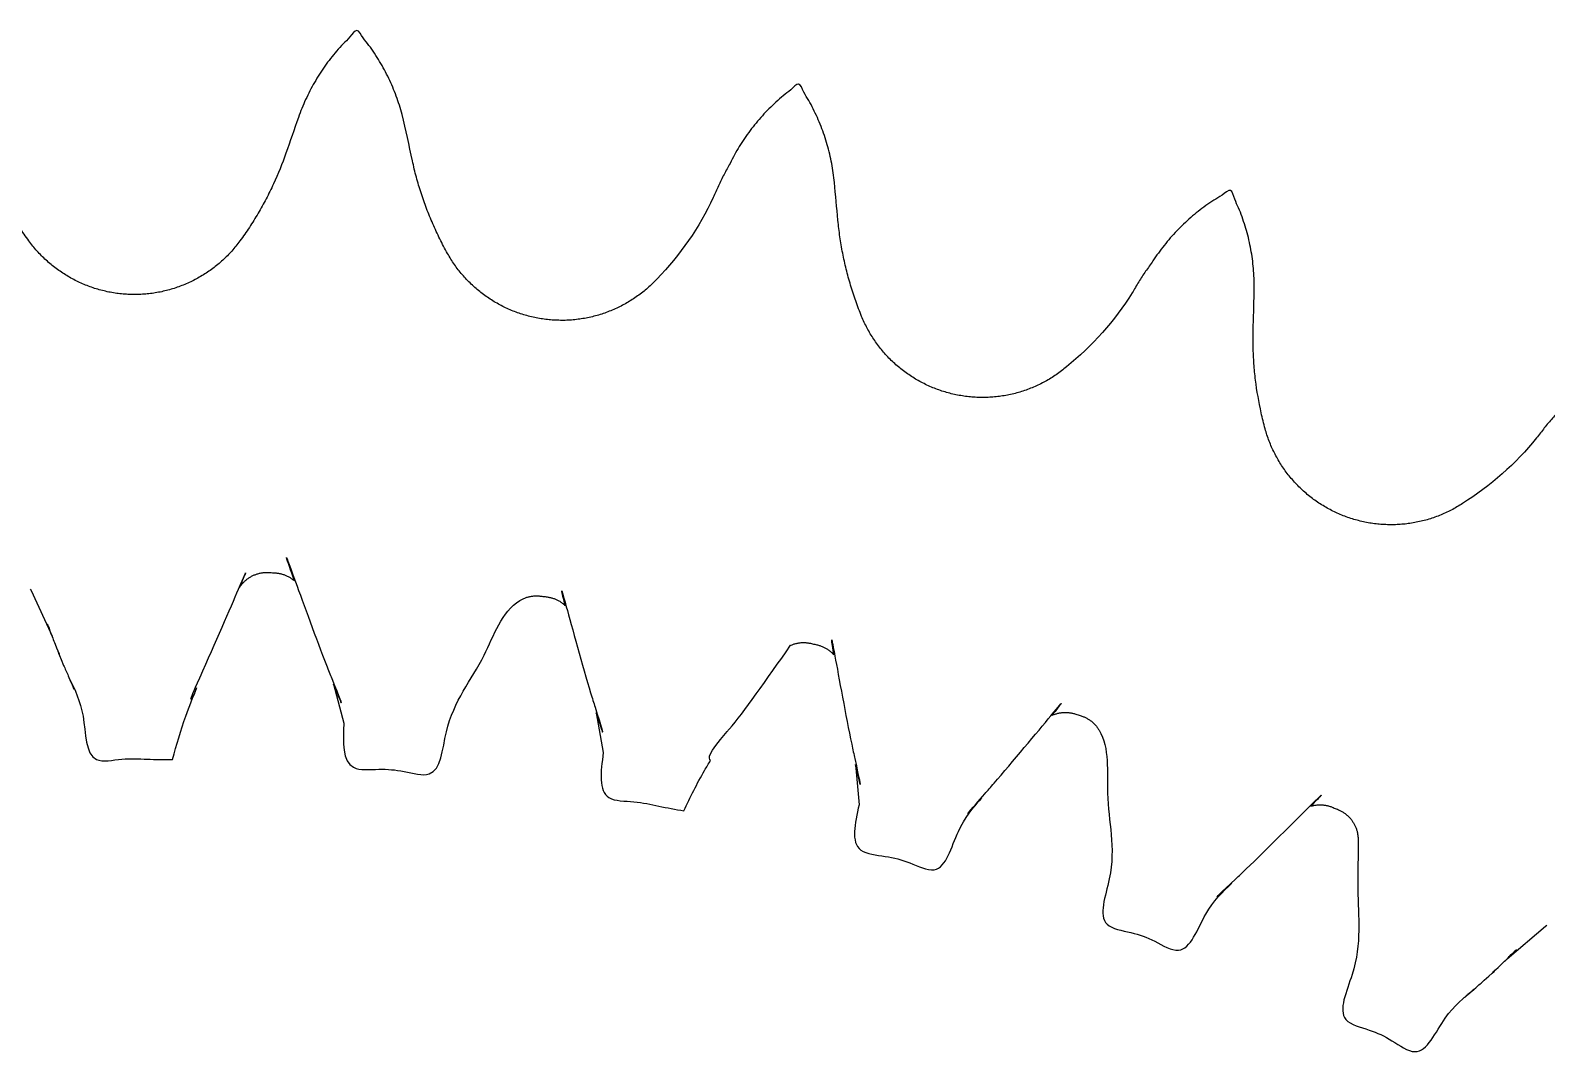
# Model space of a CAD drawing. Header units: millimetres. Extents: x -109 to 109, y -124 to 109.
# Drawn here: x -3.09 to 41.91, y 78.82 to 109.14 of the extents above; entities that cross this region are included whole.
import ezdxf

# ---------------------------------------------------------------- set-up
doc = ezdxf.new("R2010")
doc.units = ezdxf.units.MM

msp = doc.modelspace()

# ---------------------------------------------------------------- linework, layer by layer
at = {"color": 7, "linetype": 'Continuous', "lineweight": 25}
for p, q in [((-3.089, 92.544), (-3.068, 92.503)), ((-3.068, 92.503), (-2.445, 91.148)), ((5.909, 89.73), (6.217, 88.573)), ((13.707, 88.874), (13.913, 87.694)), ((21.4, 87.341), (21.503, 86.147)), ((40.736, 81.575), (41.874, 82.54)), ((41.874, 82.54), (41.911, 82.568))]:
    msp.add_line(p, q, dxfattribs=at)
for points, knots in [([(33.223, 99.242), (33.214, 99.406), (33.194, 99.733), (33.202, 100.437), (33.229, 101.071), (33.235, 101.638), (33.222, 101.924), (33.197, 102.209), (33.158, 102.492), (33.107, 102.773), (33.042, 103.051), (32.964, 103.327), (32.873, 103.596), (32.773, 103.873), (32.647, 104.096), (32.562, 104.494), (32.266, 104.215), (32.035, 104.103), (31.795, 103.932), (31.568, 103.762), (31.347, 103.58), (31.136, 103.388), (30.933, 103.186), (30.74, 102.974), (30.558, 102.754), (30.384, 102.527), (30.211, 102.263), (30.006, 101.984), (29.801, 101.669), (29.188, 100.602), (28.373, 99.719), (27.512, 99.023), (27.356, 98.911), (27.195, 98.807), (27.029, 98.71), (26.859, 98.623), (26.684, 98.543), (26.506, 98.473), (26.324, 98.411), (26.14, 98.358), (25.953, 98.315), (25.764, 98.281), (25.574, 98.256), (25.382, 98.241), (25.191, 98.235), (24.999, 98.239), (24.808, 98.252), (24.617, 98.275), (24.428, 98.306), (24.241, 98.348), (24.055, 98.398), (23.873, 98.458), (23.694, 98.526), (23.518, 98.604), (23.347, 98.69), (23.18, 98.784), (23.018, 98.886), (22.861, 98.997), (22.709, 99.115), (22.564, 99.24), (22.425, 99.372), (22.293, 99.511), (22.168, 99.657), (22.05, 99.808), (21.94, 99.965), (21.837, 100.127), (21.743, 100.294), (21.658, 100.466), (21.541, 100.733), (21.403, 101.1), (21.25, 101.568), (21.12, 102.042), (21.015, 102.522), (20.932, 103.007), (20.853, 103.707), (20.804, 104.34), (20.742, 104.903), (20.695, 105.185), (20.635, 105.465), (20.562, 105.742), (20.477, 106.015), (20.379, 106.283), (20.269, 106.547), (20.146, 106.803), (20.014, 107.065), (19.861, 107.272), (19.729, 107.657), (19.469, 107.344), (19.253, 107.205), (19.036, 107.006), (18.83, 106.811), (18.634, 106.602), (18.446, 106.386), (18.27, 106.161), (18.104, 105.928), (17.95, 105.688), (17.805, 105.442), (17.664, 105.159), (17.494, 104.858), (17.329, 104.519), (16.848, 103.386), (16.146, 102.413), (15.376, 101.617), (15.234, 101.487), (15.088, 101.364), (14.934, 101.249), (14.776, 101.14), (14.611, 101.042), (14.443, 100.949), (14.27, 100.867), (14.093, 100.793), (13.913, 100.727), (13.73, 100.669), (13.544, 100.623), (13.356, 100.584), (13.166, 100.556), (12.975, 100.535), (12.784, 100.525), (12.592, 100.526), (12.4, 100.535), (12.209, 100.552), (12.02, 100.581), (11.831, 100.617), (11.645, 100.665), (11.461, 100.719), (11.281, 100.785), (11.104, 100.857), (10.93, 100.94), (10.761, 101.031), (10.597, 101.13), (10.437, 101.236), (10.284, 101.351), (10.136, 101.473), (9.994, 101.602), (9.858, 101.738), (9.731, 101.881), (9.609, 102.029), (9.496, 102.184), (9.39, 102.344), (9.242, 102.596), (9.061, 102.943), (8.852, 103.389), (8.667, 103.844), (8.503, 104.308), (8.363, 104.78), (8.176, 105.556), (8.05, 106.277), (7.865, 106.913), (7.772, 107.183), (7.667, 107.449), (7.55, 107.71), (7.419, 107.964), (7.279, 108.214), (7.125, 108.452), (6.963, 108.698), (6.786, 108.884), (6.608, 109.25), (6.388, 108.908), (6.19, 108.744), (5.999, 108.52), (5.818, 108.302), (5.648, 108.071), (5.489, 107.834), (5.341, 107.59), (5.204, 107.339), (5.08, 107.081), (4.966, 106.819), (4.772, 106.287), (4.619, 105.841), (4.497, 105.486)], [0, 0, 0, 0, 0.009284, 0.018563, 0.039849, 0.045249, 0.050654, 0.056037, 0.061449, 0.066844, 0.072233, 0.077628, 0.083022, 0.088424, 0.09381, 0.099206, 0.104598, 0.109994, 0.11539, 0.120787, 0.126181, 0.131572, 0.13697, 0.142364, 0.147763, 0.153159, 0.158557, 0.165656, 0.172754, 0.179861, 0.235363, 0.238984, 0.242604, 0.246225, 0.249845, 0.253466, 0.257086, 0.260706, 0.264327, 0.267947, 0.271568, 0.275188, 0.27881, 0.28243, 0.286051, 0.289671, 0.293291, 0.296911, 0.300532, 0.304153, 0.307774, 0.311394, 0.315014, 0.318634, 0.322255, 0.325876, 0.329497, 0.333117, 0.336738, 0.340358, 0.343979, 0.347599, 0.351219, 0.35484, 0.358461, 0.362081, 0.3657, 0.369329, 0.37294, 0.382218, 0.391512, 0.400789, 0.410069, 0.419357, 0.428636, 0.449933, 0.455332, 0.460728, 0.466115, 0.471521, 0.476921, 0.482308, 0.487709, 0.493101, 0.498491, 0.50389, 0.50929, 0.51469, 0.520085, 0.525476, 0.53087, 0.536274, 0.541665, 0.547063, 0.552463, 0.557856, 0.563249, 0.568636, 0.575736, 0.582843, 0.589951, 0.64545, 0.649073, 0.652694, 0.656316, 0.659933, 0.663556, 0.667169, 0.670794, 0.674415, 0.678032, 0.681655, 0.685278, 0.688896, 0.692516, 0.696137, 0.699758, 0.703378, 0.707, 0.710619, 0.71424, 0.71786, 0.721481, 0.725104, 0.728722, 0.732345, 0.735963, 0.739583, 0.743207, 0.746829, 0.750441, 0.754067, 0.757687, 0.761306, 0.764926, 0.768553, 0.772163, 0.775791, 0.779413, 0.783034, 0.792319, 0.801592, 0.810888, 0.820156, 0.829451, 0.838722, 0.865418, 0.870808, 0.876199, 0.8816, 0.887005, 0.892388, 0.897793, 0.903178, 0.908585, 0.913974, 0.919369, 0.924761, 0.93016, 0.935558, 0.940946, 0.946348, 0.951739, 0.957128, 0.962523, 0.967934, 0.973319, 0.978722, 1, 1, 1, 1]), ([(4.497, 105.486), (4.381, 105.179), (4.208, 104.718), (3.984, 104.279), (3.91, 104.133)], [0, 0, 0, 0, 0.666716, 1, 1, 1, 1]), ([(3.91, 104.133), (3.832, 103.989), (3.675, 103.701), (3.413, 103.285), (3.192, 102.962), (3.015, 102.73), (2.89, 102.584), (2.759, 102.444), (2.621, 102.311), (2.476, 102.185), (2.326, 102.066), (2.17, 101.955), (2.007, 101.852), (1.842, 101.755), (1.67, 101.67), (1.495, 101.59), (1.316, 101.522), (1.135, 101.46), (0.949, 101.41), (0.763, 101.366), (0.573, 101.333), (0.383, 101.311), (0.192, 101.295), (0, 101.292), (-0.192, 101.295), (-0.383, 101.311), (-0.573, 101.333), (-0.763, 101.366), (-0.949, 101.41), (-1.135, 101.46), (-1.316, 101.522), (-1.495, 101.59), (-1.67, 101.67), (-1.842, 101.755), (-2.007, 101.852), (-2.17, 101.955), (-2.326, 102.066), (-2.476, 102.185), (-2.621, 102.311), (-2.759, 102.444), (-2.89, 102.584), (-3.015, 102.73), (-3.192, 102.962), (-3.319, 103.151), (-3.411, 103.287)], [0, 0, 0, 0, 0.053079, 0.106185, 0.159319, 0.180043, 0.200765, 0.221511, 0.242232, 0.262952, 0.283692, 0.304406, 0.325113, 0.34588, 0.366563, 0.387318, 0.408021, 0.428757, 0.449466, 0.470205, 0.490927, 0.511642, 0.532371, 0.553092, 0.573814, 0.594543, 0.615257, 0.63598, 0.656719, 0.677427, 0.698164, 0.718866, 0.739622, 0.760304, 0.781072, 0.801779, 0.822492, 0.843233, 0.863952, 0.884673, 0.90542, 0.926142, 0.946866, 1, 1, 1, 1]), ([(45.04, 92.553), (45.018, 92.715), (44.953, 93.203), (44.923, 93.859), (44.939, 94.514), (44.975, 95.005), (45.065, 95.703), (45.17, 96.33), (45.244, 96.891), (45.266, 97.176), (45.275, 97.462), (45.27, 97.748), (45.253, 98.033), (45.222, 98.317), (45.179, 98.6), (45.12, 98.878), (45.055, 99.165), (44.956, 99.402), (44.92, 99.807), (44.592, 99.566), (44.349, 99.482), (44.091, 99.341), (43.845, 99.201), (43.604, 99.046), (43.371, 98.88), (43.145, 98.704), (42.929, 98.518), (42.721, 98.321), (42.521, 98.117), (42.317, 97.875), (42.08, 97.624), (41.838, 97.335), (41.101, 96.35), (40.187, 95.572), (39.248, 94.985), (39.079, 94.892), (38.907, 94.808), (38.731, 94.733), (38.551, 94.666), (38.368, 94.608), (38.182, 94.56), (37.994, 94.521), (37.805, 94.491), (37.614, 94.47), (37.423, 94.459), (37.231, 94.457), (37.039, 94.465), (36.848, 94.482), (36.658, 94.509), (36.47, 94.545), (36.283, 94.591), (36.099, 94.645), (35.918, 94.709), (35.741, 94.781), (35.567, 94.862), (35.397, 94.952), (35.232, 95.05), (35.072, 95.156), (34.918, 95.27), (34.769, 95.391), (34.627, 95.519), (34.491, 95.655), (34.362, 95.797), (34.24, 95.944), (34.125, 96.099), (34.018, 96.258), (33.92, 96.422), (33.829, 96.592), (33.747, 96.765), (33.674, 96.942), (33.609, 97.123), (33.526, 97.403), (33.474, 97.624), (33.437, 97.784)], [0, 0, 0, 0, 0.022139, 0.0664, 0.088536, 0.110675, 0.13281, 0.183581, 0.196449, 0.209315, 0.22218, 0.235045, 0.247914, 0.26078, 0.273647, 0.286512, 0.299379, 0.312245, 0.32511, 0.337978, 0.350843, 0.363707, 0.376575, 0.38944, 0.402308, 0.415173, 0.428039, 0.440906, 0.453773, 0.466639, 0.483568, 0.500502, 0.517434, 0.649789, 0.658421, 0.667055, 0.67569, 0.684324, 0.692957, 0.70159, 0.710223, 0.718857, 0.72749, 0.736126, 0.744758, 0.753393, 0.762022, 0.770657, 0.779292, 0.787924, 0.79656, 0.805193, 0.813825, 0.82246, 0.831091, 0.839727, 0.848361, 0.856992, 0.865629, 0.87426, 0.882892, 0.891529, 0.90016, 0.908796, 0.917429, 0.926062, 0.934695, 0.943328, 0.951964, 0.960596, 0.96923, 0.97786, 1, 1, 1, 1]), ([(33.437, 97.784), (33.373, 98.106), (33.278, 98.589), (33.237, 99.079), (33.223, 99.242)], [0, 0, 0, 0, 0.666604, 1, 1, 1, 1]), ([(4.747, 92.794), (4.536, 93.403), (4.219, 94.317), (5.481, 90.835), (6.354, 88.654), (6.121, 89.217), (5.909, 89.73)], [0, 0, 0, 0, 0.386923, 0.580451, 0.618092, 1, 1, 1, 1]), ([(1.787, 89.452), (1.671, 89.256), (1.554, 89.057), (2.398, 90.938), (3.553, 93.623), (3.278, 92.976), (3.112, 92.584)], [0, 0, 0, 0, 0.252546, 0.254882, 0.549651, 1, 1, 1, 1]), ([(3.112, 92.584), (3.12, 92.597), (3.136, 92.623), (3.163, 92.661), (3.192, 92.697), (3.222, 92.732), (3.254, 92.765), (3.287, 92.797), (3.322, 92.827), (3.358, 92.855), (3.396, 92.881), (3.435, 92.906), (3.475, 92.929), (3.516, 92.95), (3.558, 92.968), (3.601, 92.985), (3.645, 93), (3.689, 93.012), (3.734, 93.023), (3.779, 93.031), (3.825, 93.037), (3.871, 93.04), (3.917, 93.042), (3.97, 93.041), (4.029, 93.038), (4.095, 93.035), (4.154, 93.033), (4.207, 93.029), (4.253, 93.024), (4.298, 93.016), (4.343, 93.006), (4.388, 92.994), (4.432, 92.98), (4.475, 92.964), (4.517, 92.945), (4.558, 92.925), (4.598, 92.902), (4.637, 92.878), (4.675, 92.852), (4.712, 92.824), (4.735, 92.804), (4.747, 92.794)], [0, 0, 0, 0, 0.02482, 0.049617, 0.074431, 0.099213, 0.124036, 0.14885, 0.173646, 0.198453, 0.223259, 0.248081, 0.272879, 0.297691, 0.322512, 0.34732, 0.372127, 0.396937, 0.421745, 0.446553, 0.471357, 0.496166, 0.520978, 0.545786, 0.581416, 0.617043, 0.652675, 0.677484, 0.702293, 0.727093, 0.751906, 0.776725, 0.801516, 0.826326, 0.851144, 0.875961, 0.900753, 0.925569, 0.950362, 0.975186, 1, 1, 1, 1]), ([(12.784, 92.06), (12.689, 92.445), (12.526, 93.108), (13.364, 90.024), (14.068, 87.768), (13.879, 88.347), (13.707, 88.874)], [0, 0, 0, 0, 0.306031, 0.525743, 0.569198, 1, 1, 1, 1]), ([(6.217, 88.573), (6.192, 88), (6.153, 87.109), (7.288, 87.223), (7.967, 87.168), (9.078, 86.838), (9.212, 88.968), (10.387, 90.248), (10.893, 91.891), (11.478, 92.232), (11.519, 92.253), (11.561, 92.272), (11.604, 92.29), (11.647, 92.305), (11.692, 92.317), (11.736, 92.328), (11.782, 92.337), (11.827, 92.343), (11.873, 92.347), (11.919, 92.349), (11.965, 92.349), (12.011, 92.346), (12.064, 92.341), (12.122, 92.333), (12.188, 92.324), (12.247, 92.316), (12.299, 92.309), (12.344, 92.299), (12.389, 92.287), (12.433, 92.274), (12.476, 92.258), (12.518, 92.24), (12.56, 92.22), (12.6, 92.198), (12.64, 92.174), (12.678, 92.148), (12.715, 92.121), (12.75, 92.091), (12.773, 92.07), (12.784, 92.06)], [0, 0, 0, 0, 0.123767, 0.192982, 0.262195, 0.331409, 0.455171, 0.689151, 0.867342, 0.871577, 0.875817, 0.880047, 0.884292, 0.888527, 0.892764, 0.896994, 0.901238, 0.905476, 0.909708, 0.913945, 0.918188, 0.922418, 0.926657, 0.932746, 0.938826, 0.944916, 0.949146, 0.953388, 0.957621, 0.961865, 0.966098, 0.970337, 0.974577, 0.978806, 0.983048, 0.987282, 0.991523, 0.995752, 1, 1, 1, 1]), ([(-2.445, 91.148), (-2.566, 91.469), (-2.698, 91.817), (-2.218, 90.555), (-2.214, 90.631), (-2.345, 90.833), (-1.645, 89.257), (-1.799, 89.602), (-1.934, 89.904)], [0, 0, 0, 0, 0.283997, 0.307786, 0.460498, 0.680885, 0.720905, 1, 1, 1, 1]), ([(20.759, 90.595), (20.698, 90.988), (20.593, 91.662), (21.159, 88.517), (21.664, 86.208), (21.526, 86.802), (21.4, 87.341)], [0, 0, 0, 0, 0.306031, 0.525753, 0.569197, 1, 1, 1, 1]), ([(19.473, 90.88), (19.487, 90.886), (19.516, 90.898), (19.559, 90.914), (19.603, 90.927), (19.648, 90.938), (19.693, 90.947), (19.739, 90.954), (19.784, 90.959), (19.83, 90.961), (19.877, 90.961), (19.923, 90.959), (19.968, 90.955), (20.014, 90.948), (20.066, 90.938), (20.124, 90.925), (20.188, 90.91), (20.246, 90.898), (20.298, 90.885), (20.342, 90.872), (20.385, 90.856), (20.428, 90.839), (20.469, 90.819), (20.51, 90.798), (20.55, 90.774), (20.588, 90.749), (20.625, 90.721), (20.661, 90.693), (20.695, 90.662), (20.728, 90.63), (20.749, 90.607), (20.759, 90.595)], [0, 0, 0, 0, 0.033005, 0.066033, 0.098975, 0.132, 0.164959, 0.198, 0.230988, 0.263996, 0.296963, 0.329963, 0.362931, 0.395951, 0.428939, 0.476356, 0.523703, 0.571136, 0.604074, 0.637106, 0.670041, 0.703074, 0.736065, 0.769086, 0.802025, 0.835021, 0.868032, 0.90105, 0.934039, 0.96703, 1, 1, 1, 1]), ([(17.099, 87.461), (17.042, 87.545), (16.983, 87.632), (18.019, 88.803), (18.767, 89.872), (19.473, 90.88)], [0, 0, 0, 0, 0.607617, 0.629897, 1, 1, 1, 1]), ([(-1.934, 89.904), (-1.769, 89.564), (-1.418, 88.841), (-1.474, 87.29), (-0.346, 87.541), (0.369, 87.49), (0.875, 87.492), (1.128, 87.493)], [0, 0, 0, 0, 0.249699, 0.529903, 0.686602, 0.8433, 1, 1, 1, 1]), ([(1.128, 87.493), (1.252, 87.924), (1.46, 88.647), (1.741, 89.345), (1.855, 89.627)], [0, 0, 0, 0, 0.596078, 1, 1, 1, 1]), ([(25.137, 86.34), (24.769, 85.931), (24.366, 85.482), (25.894, 87.218), (27.896, 89.637), (27.478, 89.111), (27.234, 88.804)], [0, 0, 0, 0, 0.433925, 0.475649, 0.694166, 1, 1, 1, 1]), ([(27.234, 88.804), (27.248, 88.81), (27.277, 88.822), (27.32, 88.838), (27.364, 88.851), (27.408, 88.863), (27.453, 88.873), (27.499, 88.88), (27.545, 88.885), (27.591, 88.887), (27.637, 88.888), (27.683, 88.886), (27.729, 88.883), (27.774, 88.876), (27.82, 88.868), (27.864, 88.858), (27.915, 88.843), (27.972, 88.825), (28.035, 88.805), (28.092, 88.787), (28.141, 88.77), (28.184, 88.753), (28.226, 88.734), (28.267, 88.713), (28.307, 88.69), (28.345, 88.665), (28.383, 88.638), (28.419, 88.609), (28.453, 88.579), (28.487, 88.547), (28.518, 88.513), (28.548, 88.478), (28.576, 88.442), (28.602, 88.404), (28.952, 87.84), (28.733, 86.178), (29.25, 84.523), (28.472, 82.539), (29.618, 82.367), (30.255, 82.136), (31.245, 81.525), (31.717, 82.997), (32.294, 83.557), (32.567, 83.82)], [0, 0, 0, 0, 0.0037773, 0.0075707, 0.0113527, 0.0151425, 0.0189248, 0.0227132, 0.0264939, 0.0302838, 0.0340671, 0.0378523, 0.0416407, 0.0454241, 0.0492115, 0.0530036, 0.0567834, 0.0622245, 0.0676657, 0.073099, 0.0768831, 0.0806734, 0.0844562, 0.0882448, 0.0920292, 0.0958157, 0.0995995, 0.1033858, 0.1071735, 0.1109596, 0.1147472, 0.1185329, 0.1223211, 0.1261081, 0.1298913, 0.2856603, 0.4947299, 0.6053233, 0.6671632, 0.729013, 0.7908609, 0.90145, 1, 1, 1, 1]), ([(13.913, 87.694), (13.84, 87.124), (13.725, 86.235), (14.857, 86.268), (15.557, 86.098), (16.055, 86.011), (16.304, 85.968)], [0, 0, 0, 0, 0.373435, 0.582303, 0.791144, 1, 1, 1, 1]), ([(16.304, 85.968), (16.498, 86.372), (16.742, 86.882), (17.038, 87.362), (17.099, 87.461)], [0, 0, 0, 0, 0.794585, 1, 1, 1, 1]), ([(32.567, 83.82), (32.16, 83.448), (31.713, 83.038), (33.418, 84.637), (35.654, 86.882), (35.187, 86.392), (34.914, 86.106)], [0, 0, 0, 0, 0.4323508, 0.4749636, 0.6940542, 1, 1, 1, 1]), ([(21.503, 86.147), (21.379, 85.588), (21.186, 84.717), (22.324, 84.633), (22.982, 84.461), (24.021, 83.938), (24.362, 85.446), (24.889, 86.054), (25.137, 86.34)], [0, 0, 0, 0, 0.218878, 0.341266, 0.463684, 0.586084, 0.804962, 1, 1, 1, 1]), ([(34.914, 86.106), (34.929, 86.11), (34.959, 86.119), (35.004, 86.128), (35.049, 86.136), (35.095, 86.142), (35.141, 86.145), (35.187, 86.146), (35.233, 86.145), (35.279, 86.141), (35.324, 86.135), (35.37, 86.128), (35.415, 86.118), (35.459, 86.105), (35.503, 86.091), (35.552, 86.072), (35.607, 86.049), (35.668, 86.024), (35.723, 86.001), (35.771, 85.98), (35.812, 85.959), (35.852, 85.936), (35.891, 85.912), (35.929, 85.885), (35.965, 85.857), (36, 85.827), (36.034, 85.795), (36.065, 85.762), (36.095, 85.727), (36.124, 85.691), (36.151, 85.653), (36.175, 85.614), (36.198, 85.574), (36.219, 85.533), (36.238, 85.491), (36.255, 85.449), (36.27, 85.405), (36.283, 85.361), (36.293, 85.316), (36.301, 85.271), (36.308, 85.225), (36.312, 85.179), (36.326, 84.651), (36.25, 83.261), (36.491, 81.647), (35.559, 79.744), (36.684, 79.472), (37.299, 79.187), (38.232, 78.491), (38.83, 79.917), (39.454, 80.424), (39.748, 80.663)], [0, 0, 0, 0, 0.003801, 0.007601, 0.01139, 0.015194, 0.018988, 0.022783, 0.026578, 0.030373, 0.034171, 0.03797, 0.041765, 0.045562, 0.049357, 0.053152, 0.058606, 0.064059, 0.069513, 0.073308, 0.077106, 0.080899, 0.084699, 0.088499, 0.092295, 0.09609, 0.099888, 0.103685, 0.107479, 0.111279, 0.115075, 0.118873, 0.122666, 0.126461, 0.130263, 0.134058, 0.137852, 0.141653, 0.145447, 0.149245, 0.153039, 0.156838, 0.160634, 0.283668, 0.493324, 0.604218, 0.666239, 0.728257, 0.790275, 0.901172, 1, 1, 1, 1]), ([(39.748, 80.663), (39.498, 80.447), (39.212, 80.199), (40.512, 81.331), (40.308, 81.203), (40.28, 81.133), (41.248, 82.074), (40.982, 81.814), (40.736, 81.575)], [0, 0, 0, 0, 0.279101, 0.3191036, 0.5392936, 0.6922068, 0.7160175, 1, 1, 1, 1])]:
    msp.add_open_spline(points, degree=3, knots=knots, dxfattribs=at)

doc.saveas('drawing.dxf')
